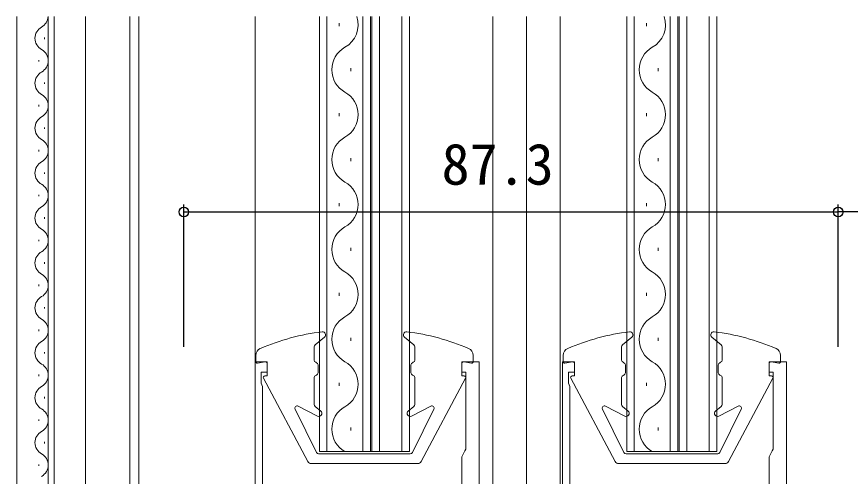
# Model space of a CAD drawing. Units: millimetres, scale not verified. Extents: x -437 to 438, y -281 to 279.
# Drawn here: x -351.8 to -240.6, y -83 to -21.6 of the extents above; entities that cross this region are included whole.
import ezdxf
from ezdxf.enums import TextEntityAlignment as Align

# ---------------------------------------------------------------- set-up
doc = ezdxf.new("R2010")
doc.units = ezdxf.units.MM
doc.header["$LTSCALE"] = 2
for name, color, linetype, lineweight in [('0-2_YKK_11', 7, 'Continuous', 18), ('0-4_YKK_12', 2, 'Continuous', 18), ('0-5_YKK_13', 4, 'Continuous', 18)]:
    doc.layers.add(name, color=color, linetype=linetype, lineweight=lineweight)
doc.layers.add('0-7_YKK_D', color=6, linetype='Continuous')
doc.styles.add('ＭＳ ゴシック', font='')
doc.styles.get('ＭＳ ゴシック').set_extended_font_data('MS Gothic')

msp = doc.modelspace()

# ---------------------------------------------------------------- linework, layer by layer
at = {"layer": '0-2_YKK_11'}
for points in [[(-319, -84.924), (-319, -70.997), (-319.1, -70.774), (-319.2, -70.55), (-319.2, -69.097), (-318.4, -69.097), (-318.4, -67.697), (-320, -67.697), (-320, -85.197)], [(-292.4, -69.097), (-292.4, -67.697), (-290.1, -67.697)], [(-290.1, -67.697), (-290.1, -141.697)], [(-278, -84.924), (-278, -70.997), (-278.1, -70.774), (-278.2, -70.55), (-278.2, -69.097), (-277.4, -69.097), (-277.4, -67.697), (-279, -67.697), (-279, -85.197)], [(-251.4, -69.097), (-251.4, -67.697), (-249.1, -67.697)], [(-249.1, -67.697), (-249.1, -141.697)], [(-292.4, -84.897), (-292.4, -80.397), (-292.015, -79.609), (-291.9, -79.372), (-291.9, -69.097), (-292.4, -69.097)], [(-251.4, -84.897), (-251.4, -80.397), (-251.015, -79.609), (-250.9, -79.372), (-250.9, -69.097), (-251.4, -69.097)]]:
    msp.add_lwpolyline(points, dxfattribs=at)
at = {"layer": '0-4_YKK_12'}
for p, q in [((-351.8, -154.197), (-351.8, -21.609)), ((-347.6, -118.005), (-347.6, -21.609)), ((-346.8, -117.197), (-346.8, -21.609)), ((-342.6, -117.197), (-342.6, -21.609)), ((-336.7, -118.887), (-336.7, -21.609)), ((-335.5, -21.609), (-335.5, -112.082)), ((-320, -21.609), (-320, -140.697)), ((-311.404, -21.609), (-311.404, -79.697)), ((-310.404, -21.609), (-310.404, -79.697)), ((-305.604, -21.609), (-305.604, -79.697)), ((-304.604, -21.609), (-304.604, -79.697)), ((-304.404, -21.609), (-304.404, -79.697)), ((-303.404, -21.609), (-303.404, -79.697)), ((-300.404, -21.609), (-300.404, -79.697)), ((-299.404, -21.609), (-299.404, -79.697)), ((-288.3, -21.609), (-288.3, -94.079)), ((-283.8, -21.609), (-283.8, -140.693)), ((-279.3, -21.609), (-279.3, -140.693)), ((-270.404, -21.609), (-270.404, -79.697)), ((-269.404, -21.609), (-269.404, -79.697)), ((-264.604, -21.609), (-264.604, -79.697)), ((-263.604, -21.609), (-263.604, -79.697)), ((-263.404, -21.609), (-263.404, -79.697)), ((-262.404, -21.609), (-262.404, -79.697)), ((-259.404, -21.609), (-259.404, -79.697)), ((-258.404, -21.609), (-258.404, -79.697)), ((-308.764, -22.497), (-308.764, -22.897)), ((-267.764, -22.497), (-267.764, -22.897)), ((-348.1, -24.602), (-348.1, -24.402)), ((-348.86, -27.602), (-348.86, -27.402)), ((-307.244, -28.497), (-307.244, -28.897)), ((-266.244, -28.497), (-266.244, -28.897)), ((-348.1, -30.602), (-348.1, -30.402)), ((-348.86, -33.602), (-348.86, -33.402)), ((-308.764, -34.497), (-308.764, -34.897)), ((-267.764, -34.497), (-267.764, -34.897)), ((-348.1, -36.602), (-348.1, -36.402)), ((-348.86, -39.602), (-348.86, -39.402)), ((-307.244, -40.497), (-307.244, -40.897)), ((-266.244, -40.497), (-266.244, -40.897)), ((-348.1, -42.602), (-348.1, -42.402)), ((-348.86, -45.602), (-348.86, -45.402)), ((-308.764, -46.497), (-308.764, -46.897)), ((-267.764, -46.497), (-267.764, -46.897)), ((-348.1, -48.602), (-348.1, -48.402)), ((-348.86, -51.602), (-348.86, -51.402)), ((-307.244, -52.497), (-307.244, -52.897)), ((-266.244, -52.497), (-266.244, -52.897)), ((-348.1, -54.602), (-348.1, -54.402)), ((-348.86, -57.602), (-348.86, -57.402)), ((-308.764, -58.497), (-308.764, -58.897)), ((-267.764, -58.497), (-267.764, -58.897)), ((-348.1, -60.602), (-348.1, -60.402)), ((-348.86, -63.602), (-348.86, -63.402)), ((-307.244, -64.497), (-307.244, -64.897)), ((-266.244, -64.497), (-266.244, -64.897)), ((-348.1, -66.602), (-348.1, -66.402)), ((-348.86, -69.602), (-348.86, -69.402)), ((-308.764, -70.497), (-308.764, -70.897)), ((-267.764, -70.497), (-267.764, -70.897)), ((-348.1, -72.602), (-348.1, -72.402)), ((-348.86, -75.602), (-348.86, -75.402)), ((-307.244, -76.497), (-307.244, -76.897)), ((-266.244, -76.497), (-266.244, -76.897)), ((-348.1, -78.602), (-348.1, -78.402)), ((-304.604, -79.697), (-311.404, -79.697)), ((-304.604, -79.697), (-304.404, -79.697)), ((-299.404, -79.697), (-304.404, -79.697)), ((-263.604, -79.697), (-270.404, -79.697)), ((-263.604, -79.697), (-263.404, -79.697)), ((-258.404, -79.697), (-263.404, -79.697)), ((-348.86, -81.602), (-348.86, -81.402))]:
    msp.add_line(p, q, dxfattribs=at)
for centre, radius, start, end in [((-349.318, -21.502), 1.718, 299.20255, 356.43656), ((-309.681, -22.697), 3.437, 299.20254, 18.46612), ((-268.681, -22.697), 3.437, 299.20254, 18.46612), ((-347.641, -24.502), 1.718, 119.20255, 240.79746), ((-349.318, -27.502), 1.718, 299.20255, 60.79746), ((-306.327, -28.697), 3.437, 119.20254, 240.79746), ((-265.327, -28.697), 3.437, 119.20254, 240.79746), ((-347.641, -30.502), 1.718, 119.20255, 240.79746), ((-349.318, -33.502), 1.718, 299.20255, 60.79746), ((-309.681, -34.697), 3.437, 299.20254, 60.79746), ((-268.681, -34.697), 3.437, 299.20254, 60.79746), ((-347.641, -36.502), 1.718, 119.20255, 240.79746), ((-306.327, -40.697), 3.437, 119.20254, 240.79746), ((-265.327, -40.697), 3.437, 119.20254, 240.79746), ((-349.318, -39.502), 1.718, 299.20255, 60.79746), ((-347.641, -42.502), 1.718, 119.20255, 240.79746), ((-349.318, -45.502), 1.718, 299.20255, 60.79746), ((-309.681, -46.697), 3.437, 299.20254, 60.79746), ((-268.681, -46.697), 3.437, 299.20254, 60.79746), ((-347.641, -48.502), 1.718, 119.20255, 240.79746), ((-349.318, -51.502), 1.718, 299.20255, 60.79746), ((-306.327, -52.697), 3.437, 119.20254, 240.79746), ((-265.327, -52.697), 3.437, 119.20254, 240.79746), ((-347.641, -54.502), 1.718, 119.20255, 240.79746), ((-349.318, -57.502), 1.718, 299.20255, 60.79746), ((-309.681, -58.697), 3.437, 299.20254, 60.79746), ((-268.681, -58.697), 3.437, 299.20254, 60.79746), ((-347.641, -60.502), 1.718, 119.20255, 240.79746), ((-349.318, -63.502), 1.718, 299.20255, 60.79746), ((-306.327, -64.697), 3.437, 119.20254, 240.79746), ((-265.327, -64.697), 3.437, 119.20254, 240.79746), ((-347.641, -66.502), 1.718, 119.20255, 240.79746), ((-309.681, -70.697), 3.437, 299.20254, 60.79746), ((-268.681, -70.697), 3.437, 299.20254, 60.79746), ((-349.318, -69.502), 1.718, 299.20255, 60.79746), ((-347.641, -72.502), 1.718, 119.20255, 240.79746), ((-349.318, -75.502), 1.718, 299.20255, 60.79746), ((-306.327, -76.697), 3.437, 119.20254, 240.79746), ((-265.327, -76.697), 3.437, 119.20254, 240.79746), ((-347.641, -78.502), 1.718, 119.20255, 240.79746), ((-349.318, -81.502), 1.718, 299.20255, 60.79746)]:
    msp.add_arc(centre, radius, start, end, dxfattribs=at)
at = {"layer": '0-5_YKK_13'}
for p, q in [((-310.743, -64.404), (-311.993, -65.452)), ((-300.057, -64.404), (-298.807, -65.452)), ((-269.743, -64.404), (-270.993, -65.452)), ((-259.057, -64.404), (-257.807, -65.452)), ((-312.1, -65.682), (-312.1, -67.494)), ((-298.7, -65.682), (-298.7, -67.494)), ((-271.1, -65.682), (-271.1, -67.494)), ((-257.7, -65.682), (-257.7, -67.494)), ((-319.9, -66.847), (-319.9, -67.697)), ((-319.663, -67.894), (-318.637, -67.701)), ((-311.911, -67.773), (-311.788, -67.822)), ((-298.888, -67.773), (-299.011, -67.822)), ((-291.137, -67.894), (-292.163, -67.701)), ((-290.9, -66.847), (-290.9, -67.697)), ((-278.9, -66.847), (-278.9, -67.697)), ((-278.663, -67.894), (-277.637, -67.701)), ((-270.911, -67.773), (-270.788, -67.822)), ((-257.888, -67.773), (-258.011, -67.822)), ((-250.137, -67.894), (-251.163, -67.701)), ((-249.9, -66.847), (-249.9, -67.697)), ((-318.4, -67.897), (-318.4, -69.597)), ((-311.6, -69.194), (-311.6, -68.1)), ((-299.2, -69.194), (-299.2, -68.1)), ((-292.4, -67.897), (-292.4, -69.597)), ((-277.4, -67.897), (-277.4, -69.597)), ((-270.6, -69.194), (-270.6, -68.1)), ((-258.2, -69.194), (-258.2, -68.1)), ((-251.4, -67.897), (-251.4, -69.597)), ((-318.876, -69.891), (-312.941, -81.032)), ((-318.7, -69.597), (-318.4, -69.597)), ((-312.1, -69.8), (-312.1, -73.432)), ((-311.911, -69.522), (-311.788, -69.473)), ((-298.888, -69.522), (-299.011, -69.473)), ((-298.7, -69.8), (-298.7, -73.432)), ((-291.923, -69.891), (-297.859, -81.032)), ((-292.1, -69.597), (-292.4, -69.597)), ((-277.876, -69.891), (-271.941, -81.032)), ((-277.7, -69.597), (-277.4, -69.597)), ((-271.1, -69.8), (-271.1, -73.432)), ((-270.911, -69.522), (-270.788, -69.473)), ((-257.888, -69.522), (-258.011, -69.473)), ((-257.7, -69.8), (-257.7, -73.432)), ((-250.923, -69.891), (-256.859, -81.032)), ((-251.1, -69.597), (-251.4, -69.597)), ((-314.668, -74.031), (-311.783, -79.831)), ((-314.263, -73.63), (-311.682, -74.953)), ((-311.243, -74.291), (-311.993, -73.661)), ((-299.557, -74.291), (-298.807, -73.661)), ((-296.537, -73.63), (-299.117, -74.953)), ((-296.131, -74.031), (-299.017, -79.831)), ((-273.668, -74.031), (-270.783, -79.831)), ((-273.263, -73.63), (-270.682, -74.953)), ((-270.243, -74.291), (-270.993, -73.661)), ((-258.557, -74.291), (-257.807, -73.661)), ((-255.537, -73.63), (-258.117, -74.953)), ((-255.131, -74.031), (-258.017, -79.831)), ((-299.286, -79.997), (-311.514, -79.997)), ((-258.286, -79.997), (-270.514, -79.997)), ((-312.5, -81.297), (-298.3, -81.297)), ((-271.5, -81.297), (-257.3, -81.297))]:
    msp.add_line(p, q, dxfattribs=at)
for centre, radius, start, end in [((-307.425, -93.48), 30, 96.93648, 113.30842), ((-311, -64.097), 0.4, 310, 96.93648), ((-299.8, -64.097), 0.4, 83.06352, 230), ((-303.375, -93.48), 30, 66.69158, 83.06352), ((-266.425, -93.48), 30, 96.93648, 113.30842), ((-270, -64.097), 0.4, 310, 96.93648), ((-258.8, -64.097), 0.4, 83.06352, 230), ((-262.375, -93.48), 30, 66.69158, 83.06352), ((-311.8, -65.682), 0.3, 130, 180), ((-299, -65.682), 0.3, 0, 50), ((-270.8, -65.682), 0.3, 130, 180), ((-258, -65.682), 0.3, 0, 50), ((-318.9, -66.847), 1, 113.30842, 180), ((-291.9, -66.847), 1, 0, 66.69158), ((-277.9, -66.847), 1, 113.30842, 180), ((-250.9, -66.847), 1, 0, 66.69158), ((-319.7, -67.697), 0.2, 180, 280.65851), ((-318.6, -67.897), 0.2, 0, 100.65851), ((-311.8, -67.494), 0.3, 180, 248.19755), ((-311.9, -68.1), 0.3, 0, 68.19755), ((-298.9, -68.1), 0.3, 111.80245, 180), ((-299, -67.494), 0.3, 291.80245, 0), ((-292.2, -67.897), 0.2, 79.34149, 180), ((-291.1, -67.697), 0.2, 259.34149, 0), ((-278.7, -67.697), 0.2, 180, 280.65851), ((-277.6, -67.897), 0.2, 0, 100.65851), ((-270.8, -67.494), 0.3, 180, 248.19755), ((-270.9, -68.1), 0.3, 0, 68.19755), ((-257.9, -68.1), 0.3, 111.80245, 180), ((-258, -67.494), 0.3, 291.80245, 0), ((-251.2, -67.897), 0.2, 79.34149, 180), ((-250.1, -67.697), 0.2, 259.34149, 0), ((-318.7, -69.797), 0.2, 90, 208.04641), ((-311.8, -69.8), 0.3, 111.80245, 180), ((-311.9, -69.194), 0.3, 291.80245, 0), ((-298.9, -69.194), 0.3, 180, 248.19755), ((-299, -69.8), 0.3, 0, 68.19755), ((-292.1, -69.797), 0.2, 331.95359, 90), ((-277.7, -69.797), 0.2, 90, 208.04641), ((-270.8, -69.8), 0.3, 111.80245, 180), ((-270.9, -69.194), 0.3, 291.80245, 0), ((-257.9, -69.194), 0.3, 180, 248.19755), ((-258, -69.8), 0.3, 0, 68.19755), ((-251.1, -69.797), 0.2, 331.95359, 90), ((-314.4, -73.897), 0.3, 62.85889, 206.45265), ((-311.8, -73.432), 0.3, 180, 230), ((-311.5, -74.597), 0.4, 242.85889, 50), ((-299.3, -74.597), 0.4, 130, 297.14111), ((-299, -73.432), 0.3, 310, 0), ((-296.4, -73.897), 0.3, 333.54735, 117.14111), ((-273.4, -73.897), 0.3, 62.85889, 206.45265), ((-270.8, -73.432), 0.3, 180, 230), ((-270.5, -74.597), 0.4, 242.85889, 50), ((-258.3, -74.597), 0.4, 130, 297.14111), ((-258, -73.432), 0.3, 310, 0), ((-255.4, -73.897), 0.3, 333.54735, 117.14111), ((-311.514, -79.697), 0.3, 206.45265, 270), ((-299.286, -79.697), 0.3, 270, 333.54735), ((-270.514, -79.697), 0.3, 206.45265, 270), ((-258.286, -79.697), 0.3, 270, 333.54735), ((-312.5, -80.797), 0.5, 208.04641, 270), ((-298.3, -80.797), 0.5, 270, 331.95359), ((-271.5, -80.797), 0.5, 208.04641, 270), ((-257.3, -80.797), 0.5, 270, 331.95359)]:
    msp.add_arc(centre, radius, start, end, dxfattribs=at)
at = {"layer": '0-7_YKK_D'}
for p, q in [((-329.5, -65.697), (-329.5, -46.697)), ((-242.2, -65.697), (-242.2, -46.697)), ((-242.2, -65.697), (-242.2, -46.697)), ((-329.5, -47.697), (-242.2, -47.697)), ((-209.201, -47.697), (-242.2, -47.697))]:
    msp.add_line(p, q, dxfattribs=at)
for centre in [(-329.5, -47.697), (-242.2, -47.697), (-242.2, -47.697)]:
    msp.add_circle(centre, 0.637, dxfattribs=at)

# ---------------------------------------------------------------- texts
at = {"layer": '0-7_YKK_D', "style": 'ＭＳ ゴシック'}
msp.add_text('87.3', height=5.499, dxfattribs=at).set_placement((-295.118, -45.697), align=Align.BOTTOM_LEFT)

doc.saveas('drawing.dxf')
